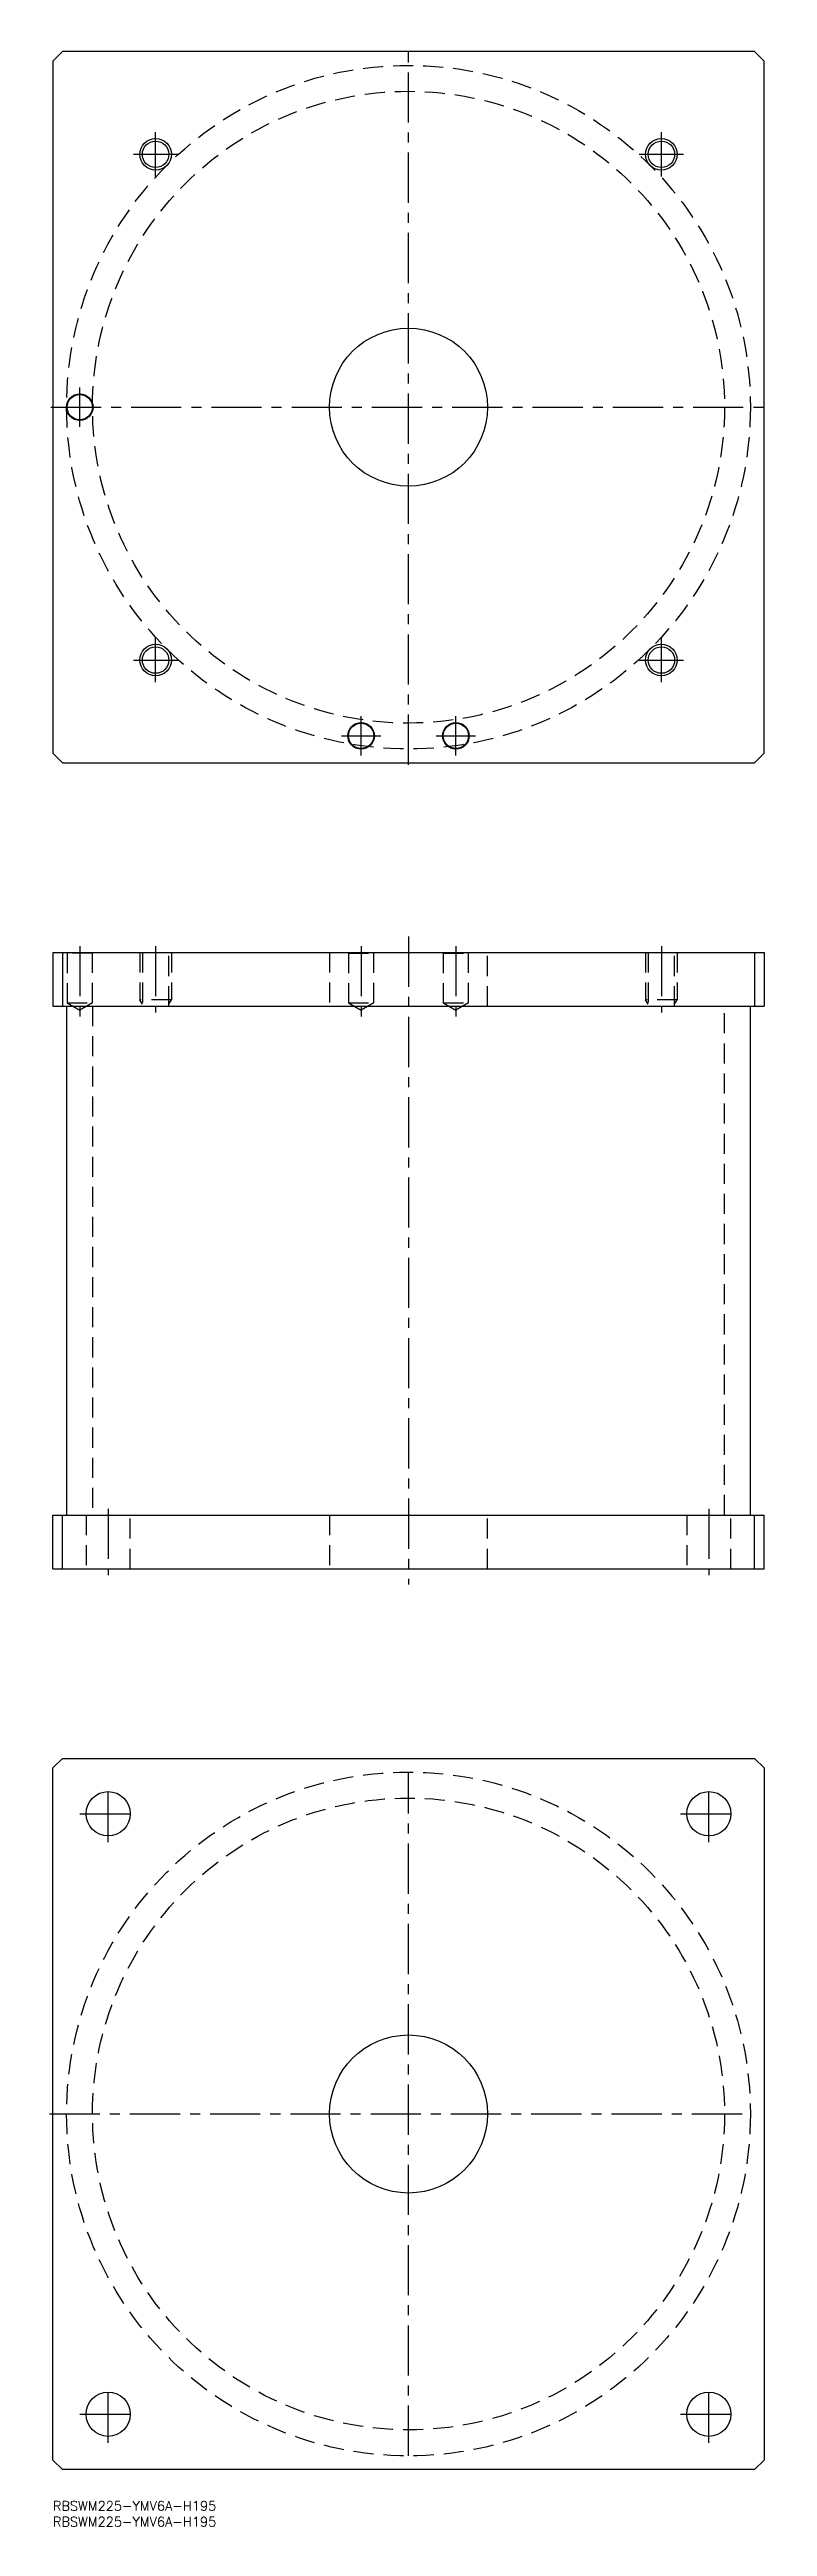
# Model space of a CAD drawing. Extents: x -1 to 226, y -8 to 776.
import ezdxf

# ---------------------------------------------------------------- set-up
doc = ezdxf.new("R2010")
doc.units = 0
doc.header["$LTSCALE"] = 0.5
doc.linetypes.add('CENTER', pattern=[50.8, 31.75, -6.35, 6.35, -6.35])
doc.linetypes.add('DASHED', pattern=[19.05, 12.7, -6.35])
for name, color, linetype in [('MSM_CENTER', 1, 'CENTER'), ('MSM_CONTINUOUS', 7, 'CONTINUOUS'), ('MSM_DASHED', 4, 'DASHED'), ('MSM_NARROW', 5, 'CONTINUOUS'), ('MSM_PART_NUMBER', 7, 'CONTINUOUS')]:
    doc.layers.add(name, color=color, linetype=linetype)
doc.styles.get("Standard").update_dxf_attribs({"font": 'txt.shx', "height": 3, "bigfont": 'bigfont.shx'})

# ---------------------------------------------------------------- blocks, each defined once
blk = doc.blocks.new('*U4')
at = {"layer": 'MSM_PART_NUMBER'}
blk.add_text('RBSWM225-YMV6A-H195', height=3, dxfattribs=at).set_placement((0, -3))
blk = doc.blocks.new('*U5')
at = {"layer": 'MSM_PART_NUMBER'}
blk.add_text('RBSWM225-YMV6A-H195', height=3, dxfattribs=at).set_placement((0, -8))

msp = doc.modelspace()

# ---------------------------------------------------------------- linework, layer by layer
at = {"layer": 'MSM_CENTER'}
for p, q in [((112.5, 549.35), (112.5, 775.65)), ((32.5, 735.5), (32.5, 749.5)), ((192.5, 735.5), (192.5, 749.5)), ((25.5, 742.5), (39.5, 742.5)), ((185.5, 742.5), (199.5, 742.5)), ((8.5, 656.3), (8.5, 668.7)), ((-0.65, 662.5), (226.06, 662.5)), ((32.5, 575.5), (32.5, 589.5)), ((192.5, 575.5), (192.5, 589.5)), ((25.5, 582.5), (39.5, 582.5)), ((185.5, 582.5), (199.5, 582.5)), ((97.5, 552.3), (97.5, 564.7)), ((127.5, 552.3), (127.5, 564.7)), ((91.3, 558.5), (103.7, 558.5)), ((121.3, 558.5), (133.7, 558.5)), ((112.5, 495), (112.5, 290)), ((8.5, 492), (8.5, 469.69)), ((32.5, 492), (32.5, 471)), ((97.5, 492), (97.5, 469.69)), ((127.5, 492), (127.5, 469.69)), ((192.5, 492), (192.5, 471)), ((17.5, 314), (17.5, 293)), ((207.5, 314), (207.5, 293)), ((112.5, 14.35), (112.5, 230.65)), ((17.5, 208.5), (17.5, 226.5)), ((207.5, 208.5), (207.5, 226.5)), ((8.5, 217.5), (26.5, 217.5)), ((198.5, 217.5), (216.5, 217.5)), ((-1.06, 122.5), (220.65, 122.5)), ((17.5, 18.5), (17.5, 36.5)), ((207.5, 18.5), (207.5, 36.5)), ((8.5, 27.5), (26.5, 27.5)), ((198.5, 27.5), (216.5, 27.5))]:
    msp.add_line(p, q, dxfattribs=at)
at = {"layer": 'MSM_CONTINUOUS'}
for p, q in [((3, 775), (0, 772)), ((0, 772), (0, 553)), ((222, 775), (3, 775)), ((225, 772), (222, 775)), ((225, 553), (225, 772)), ((0, 553), (3, 550)), ((3, 550), (222, 550)), ((222, 550), (225, 553)), ((0, 490), (225, 490)), ((0, 490), (0, 473)), ((3, 490), (3, 473)), ((222, 490), (222, 473)), ((225, 490), (225, 473)), ((0, 473), (225, 473)), ((4.35, 473), (4.35, 312)), ((220.65, 312), (220.65, 473)), ((0, 312), (225, 312)), ((0, 295), (0, 312)), ((3, 295), (3, 312)), ((222, 295), (222, 312)), ((225, 295), (225, 312)), ((0, 295), (225, 295)), ((0, 232), (3, 235)), ((0, 13), (0, 232)), ((3, 235), (222, 235)), ((222, 235), (225, 232)), ((225, 232), (225, 13)), ((3, 10), (0, 13)), ((222, 10), (3, 10)), ((225, 13), (222, 10))]:
    msp.add_line(p, q, dxfattribs=at)
for centre, radius in [((32.5, 742.5), 4.19), ((192.5, 742.5), 4.19), ((112.5, 662.5), 25), ((8.5, 662.5), 4.2), ((8.5, 662.5), 4), ((32.5, 582.5), 4.19), ((192.5, 582.5), 4.19), ((97.5, 558.5), 4.2), ((97.5, 558.5), 4), ((127.5, 558.5), 4.2), ((127.5, 558.5), 4), ((17.5, 217.5), 7), ((207.5, 217.5), 7), ((112.5, 122.5), 25), ((17.5, 27.5), 7), ((207.5, 27.5), 7)]:
    msp.add_circle(centre, radius, dxfattribs=at)
at = {"layer": 'MSM_DASHED'}
for p, q in [((4.3, 490), (4.5, 489.8)), ((4.5, 489.8), (4.5, 474)), ((12.5, 489.8), (4.5, 489.8)), ((12.5, 489.8), (12.7, 490)), ((12.5, 474), (12.5, 489.8)), ((27.5, 490), (27.5, 475)), ((28.31, 490), (28.31, 473)), ((36.69, 473), (36.69, 490)), ((37.5, 490), (37.5, 475)), ((87.5, 490), (87.5, 473)), ((93.3, 490), (93.5, 489.8)), ((93.5, 489.8), (93.5, 474)), ((93.5, 489.8), (101.5, 489.8)), ((101.5, 489.8), (101.7, 490)), ((101.5, 474), (101.5, 489.8)), ((123.3, 490), (123.5, 489.8)), ((123.5, 489.8), (123.5, 474)), ((123.5, 489.8), (131.5, 489.8)), ((131.5, 489.8), (131.7, 490)), ((131.5, 474), (131.5, 489.8)), ((137.5, 473), (137.5, 490)), ((187.5, 490), (187.5, 475)), ((188.31, 490), (188.31, 473)), ((196.69, 473), (196.69, 490)), ((197.5, 490), (197.5, 475)), ((4.5, 474), (8.5, 471.69)), ((4.5, 474), (12.5, 474)), ((12.5, 474), (8.5, 471.69)), ((12.55, 473), (12.55, 312)), ((37.5, 475), (27.5, 475)), ((28.31, 473.59), (27.5, 475)), ((36.69, 473.59), (37.5, 475)), ((93.5, 474), (97.5, 471.69)), ((93.5, 474), (101.5, 474)), ((101.5, 474), (97.5, 471.69)), ((123.5, 474), (127.5, 471.69)), ((123.5, 474), (131.5, 474)), ((131.5, 474), (127.5, 471.69)), ((197.5, 475), (187.5, 475)), ((188.31, 473.59), (187.5, 475)), ((196.69, 473.59), (197.5, 475)), ((212.45, 312), (212.45, 473)), ((10.5, 312), (10.5, 295)), ((24.5, 295), (24.5, 312)), ((87.5, 312), (87.5, 295)), ((137.5, 295), (137.5, 312)), ((200.5, 312), (200.5, 295)), ((214.5, 295), (214.5, 312))]:
    msp.add_line(p, q, dxfattribs=at)
for centre, radius in [((112.5, 662.5), 108.15), ((112.5, 662.5), 99.95), ((112.5, 122.5), 108.15), ((112.5, 122.5), 99.95)]:
    msp.add_circle(centre, radius, dxfattribs=at)
at = {"layer": 'MSM_NARROW'}
for centre in [(32.5, 742.5), (192.5, 742.5), (32.5, 582.5), (192.5, 582.5)]:
    msp.add_circle(centre, 5, dxfattribs=at)

# ---------------------------------------------------------------- block references
at = {"layer": 'MSM_CONTINUOUS'}
for name in ['*U4', '*U5']:
    msp.add_blockref(name, (0, 0), dxfattribs=at)

doc.saveas('drawing.dxf')
